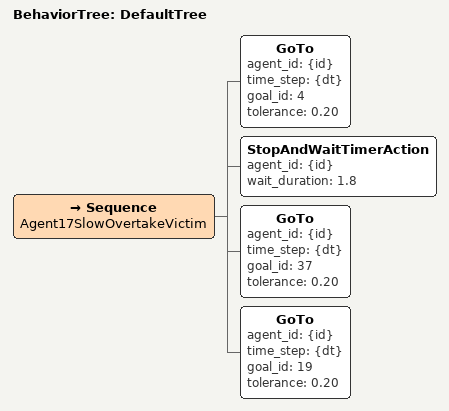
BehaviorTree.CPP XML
<?xml version="1.0" encoding="UTF-8"?>
<root main_tree_to_execute="DefaultTree" BTCPP_format="4">
  <include path="BTRegularNav.xml" />

  <BehaviorTree ID="DefaultTree">
<Sequence name="Agent17SlowOvertakeVictim">
  <GoTo agent_id="{id}" time_step="{dt}" goal_id="4" tolerance="0.20"/>
  <StopAndWaitTimerAction agent_id="{id}" wait_duration="1.8"/>
  <GoTo agent_id="{id}" time_step="{dt}" goal_id="37" tolerance="0.20"/>
  <GoTo agent_id="{id}" time_step="{dt}" goal_id="19" tolerance="0.20"/>
</Sequence>
  </BehaviorTree>
</root>
